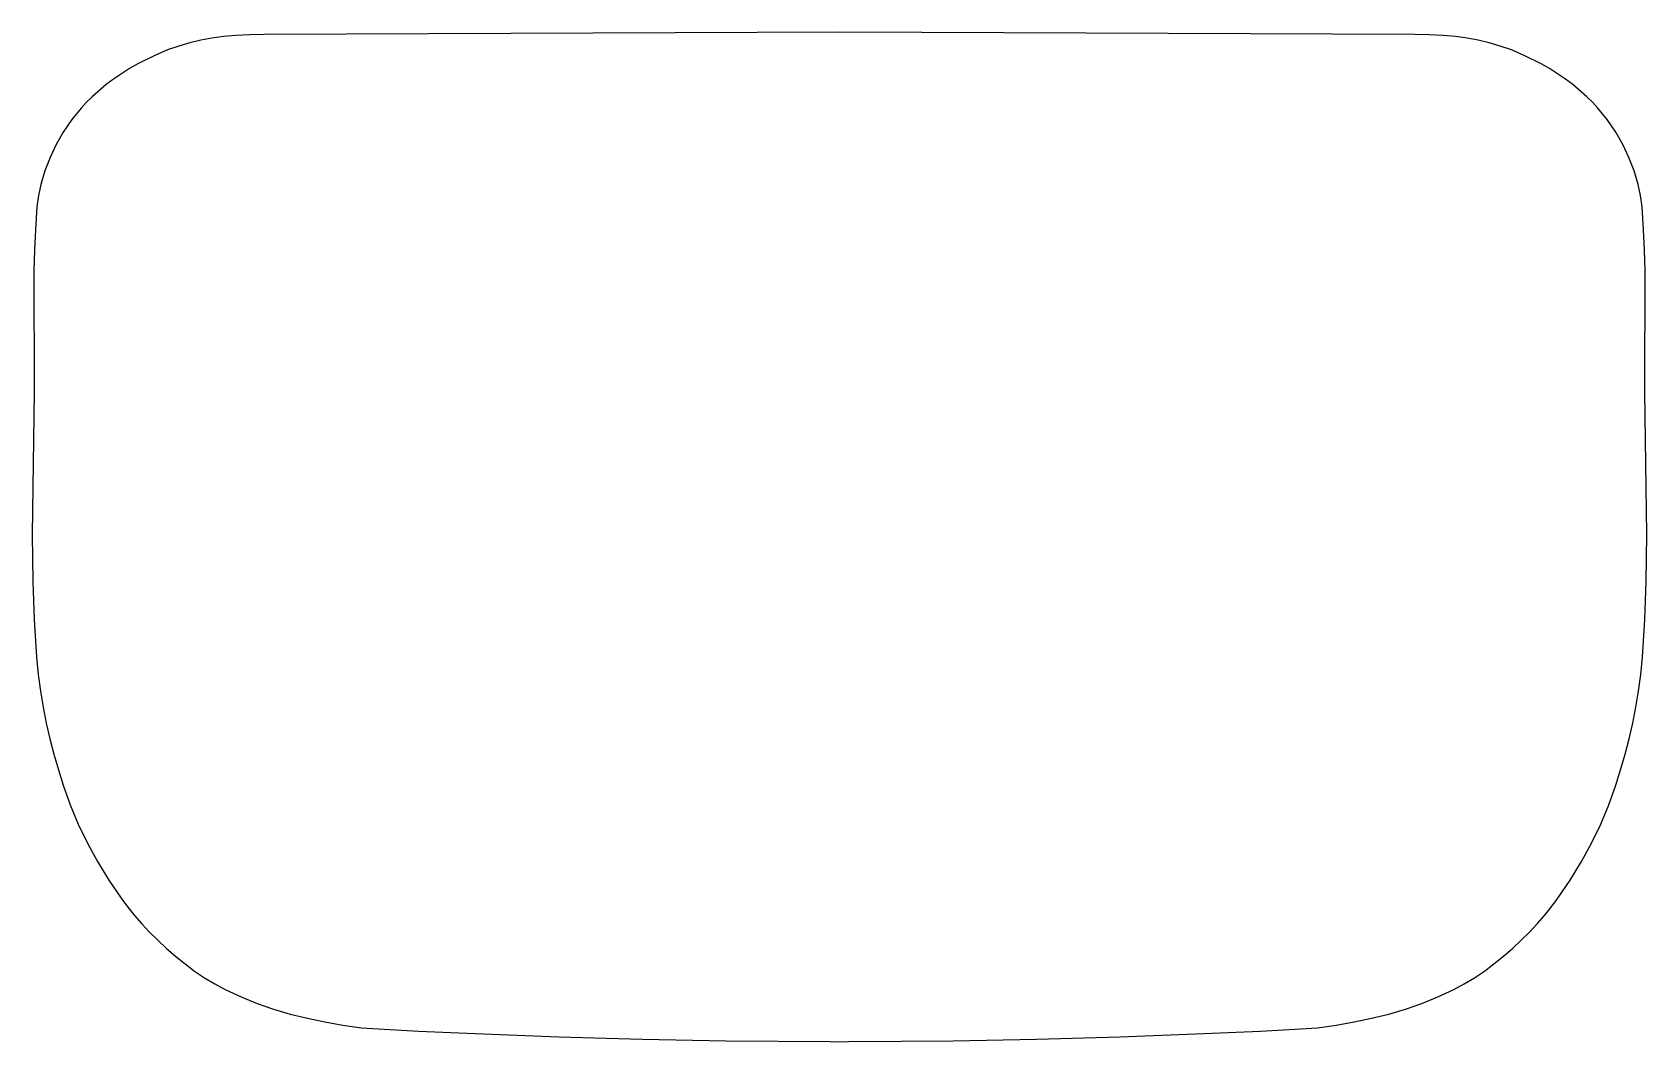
# Model space of a CAD drawing. Extents: x 0 to 190, y 0 to 119.
import ezdxf

# ---------------------------------------------------------------- set-up
doc = ezdxf.new("R2010")
doc.units = 0
doc.layers.add('NoSplineExport', color=7, linetype='CONTINUOUS')

msp = doc.modelspace()

# ---------------------------------------------------------------- linework, layer by layer
at = {"layer": 'NoSplineExport', "color": 7}
for p, q in [((19.880679, 118.028419), (18.596385, 117.721232)), ((21.19271, 118.271859), (19.880679, 118.028419)), ((22.56461, 118.457279), (21.19271, 118.271859)), ((24.028499, 118.590403), (22.56461, 118.457279)), ((25.616501, 118.67696), (24.028499, 118.590403)), ((27.36075, 118.722678), (25.616501, 118.67696)), ((95.191995, 118.969972), (27.360739, 118.722692)), ((27.360739, 118.722692), (27.36075, 118.722678)), ((163.023251, 118.722692), (95.191995, 118.969972)), ((163.02324, 118.722678), (163.023251, 118.722692)), ((164.767486, 118.67696), (163.02324, 118.722678)), ((166.355491, 118.590403), (164.767486, 118.67696)), ((167.819378, 118.457279), (166.355491, 118.590403)), ((169.191277, 118.271859), (167.819378, 118.457279)), ((170.503311, 118.028419), (169.191277, 118.271859)), ((171.787606, 117.721232), (170.503311, 118.028419)), ((14.375288, 116.216564), (12.485071, 115.254087)), ((15.982504, 116.892701), (14.375288, 116.216564)), ((17.307701, 117.344569), (15.982504, 116.892701)), ((18.596385, 117.721232), (17.307701, 117.344569)), ((173.076289, 117.344569), (171.787606, 117.721232)), ((174.401483, 116.892701), (173.076289, 117.344569)), ((176.008699, 116.216564), (174.401483, 116.892701)), ((177.898916, 115.254087), (176.008699, 116.216564)), ((11.502816, 114.691548), (10.532582, 114.088713)), ((12.485071, 115.254087), (11.502816, 114.691548)), ((178.881174, 114.691548), (177.898916, 115.254087)), ((179.851406, 114.088713), (178.881174, 114.691548)), ((8.738543, 112.803865), (7.080307, 111.375544)), ((9.601962, 113.456007), (8.738543, 112.803865)), ((10.532582, 114.088713), (9.601962, 113.456007)), ((180.782028, 113.456007), (179.851406, 114.088713)), ((181.645444, 112.803865), (180.782028, 113.456007)), ((183.303683, 111.375544), (181.645444, 112.803865)), ((6.394055, 110.702977), (5.779488, 110.039597)), ((7.080307, 111.375544), (6.394055, 110.702977)), ((183.989932, 110.702977), (183.303683, 111.375544)), ((184.604499, 110.039597), (183.989932, 110.702977)), ((4.694713, 108.684761), (3.684609, 107.19977)), ((5.779488, 110.039597), (4.694713, 108.684761)), ((185.689274, 108.684761), (184.604499, 110.039597)), ((186.699378, 107.19977), (185.689274, 108.684761)), ((3.684609, 107.19977), (2.839241, 105.746735)), ((187.544747, 105.746735), (186.699378, 107.19977)), ((2.839241, 105.746735), (2.115411, 104.223576)), ((188.268579, 104.223576), (187.544747, 105.746735)), ((2.115411, 104.223576), (1.509497, 102.6482)), ((188.87449, 102.6482), (188.268579, 104.223576)), ((1.017883, 101.038515), (0.7389, 99.722865)), ((1.509497, 102.6482), (1.017883, 101.038515)), ((189.366107, 101.038515), (188.87449, 102.6482)), ((189.645087, 99.722865), (189.366107, 101.038515)), ((0.7389, 99.722865), (0.571277, 98.384906)), ((189.81271, 98.384906), (189.645087, 99.722865)), ((0.571277, 98.384906), (0.390652, 95.687734)), ((189.993335, 95.687734), (189.81271, 98.384906)), ((0.390652, 95.687734), (0.272466, 93.294438)), ((190.111521, 93.294438), (189.993335, 95.687734)), ((0.272466, 93.294438), (0.207389, 90.899289)), ((190.176599, 90.899289), (190.111521, 93.294438)), ((0.207389, 90.899289), (0.187492, 86.105146)), ((190.196495, 86.105146), (190.176599, 90.899289)), ((0.187492, 86.105146), (0.232862, 81.308726)), ((190.151128, 81.308726), (190.196495, 86.105146)), ((0.232862, 81.308726), (0.245364, 76.513443)), ((190.138598, 76.513443), (190.151128, 81.308726)), ((0.245364, 76.513443), (0.078165, 65.375407)), ((190.305797, 65.375407), (190.138598, 76.513443)), ((0.078165, 65.375407), (0.024977, 59.806601)), ((190.358988, 59.806601), (190.305797, 65.375407)), ((0.024977, 59.806601), (0.073844, 54.238507)), ((190.310118, 54.238507), (190.358988, 59.806601)), ((0.073844, 54.238507), (0.239393, 49.783468)), ((190.144572, 49.783468), (190.310118, 54.238507)), ((0.239393, 49.783468), (0.527725, 45.333049)), ((189.856237, 45.333049), (190.144572, 49.783468)), ((0.527725, 45.333049), (0.728918, 43.306194)), ((189.655044, 43.306194), (189.856237, 45.333049)), ((0.728918, 43.306194), (0.989322, 41.342715)), ((189.394643, 41.342715), (189.655044, 43.306194)), ((0.989322, 41.342715), (1.306842, 39.431057)), ((189.07712, 39.431057), (189.394643, 41.342715)), ((1.306842, 39.431057), (1.679392, 37.559676)), ((188.704573, 37.559676), (189.07712, 39.431057)), ((1.679392, 37.559676), (2.104876, 35.717018)), ((188.279086, 35.717018), (188.704573, 37.559676)), ((2.104876, 35.717018), (2.581208, 33.891537)), ((187.802757, 33.891537), (188.279086, 35.717018)), ((2.581208, 33.891537), (3.106293, 32.071684)), ((187.277671, 32.071684), (187.802757, 33.891537)), ((3.106293, 32.071684), (3.678042, 30.245909)), ((186.70592, 30.245909), (187.277671, 32.071684)), ((3.678042, 30.245909), (4.50145, 27.924654)), ((185.882511, 27.924654), (186.70592, 30.245909)), ((4.50145, 27.924654), (5.450208, 25.647883)), ((184.933754, 25.647883), (185.882511, 27.924654)), ((5.450208, 25.647883), (6.519322, 23.425007)), ((183.864639, 23.425007), (184.933754, 25.647883)), ((6.519322, 23.425007), (7.703803, 21.265446)), ((182.680158, 21.265446), (183.864639, 23.425007)), ((7.703803, 21.265446), (9.050672, 19.062399)), ((181.333292, 19.062399), (182.680158, 21.265446)), ((9.050672, 19.062399), (10.506386, 16.924089)), ((179.877579, 16.924089), (181.333292, 19.062399)), ((10.506386, 16.924089), (11.280914, 15.88951)), ((11.280914, 15.88951), (12.089675, 14.883478)), ((178.294287, 14.883478), (179.103051, 15.88951)), ((179.103051, 15.88951), (179.877579, 16.924089)), ((12.089675, 14.883478), (12.935018, 13.910111)), ((12.935018, 13.910111), (13.819277, 12.973528)), ((176.564685, 12.973528), (177.448947, 13.910111)), ((177.448947, 13.910111), (178.294287, 14.883478)), ((13.819277, 12.973528), (14.823037, 11.983273)), ((14.823037, 11.983273), (15.859069, 11.019534)), ((174.524893, 11.019534), (175.560925, 11.983273)), ((175.560925, 11.983273), (176.564685, 12.973528)), ((15.859069, 11.019534), (16.927923, 10.089082)), ((16.927923, 10.089082), (18.030148, 9.198679)), ((172.353814, 9.198679), (173.456038, 10.089082)), ((173.456038, 10.089082), (174.524893, 11.019534)), ((18.030148, 9.198679), (19.166296, 8.355097)), ((19.166296, 8.355097), (20.336914, 7.565101)), ((170.047051, 7.565101), (171.217666, 8.355097)), ((171.217666, 8.355097), (172.353814, 9.198679)), ((20.336914, 7.565101), (21.54255, 6.835455)), ((21.54255, 6.835455), (22.783758, 6.172932)), ((22.783758, 6.172932), (24.658707, 5.300121)), ((165.725255, 5.300121), (167.600207, 6.172932)), ((167.600207, 6.172932), (168.841414, 6.835455)), ((168.841414, 6.835455), (170.047051, 7.565101)), ((24.658707, 5.300121), (26.555068, 4.533859)), ((26.555068, 4.533859), (28.48104, 3.864767)), ((28.48104, 3.864767), (30.444821, 3.283459)), ((159.939141, 3.283459), (161.902922, 3.864767)), ((161.902922, 3.864767), (163.828894, 4.533859)), ((163.828894, 4.533859), (165.725255, 5.300121)), ((30.444821, 3.283459), (32.45461, 2.780551)), ((32.45461, 2.780551), (34.518606, 2.346656)), ((34.518606, 2.346656), (36.645009, 1.97239)), ((36.645009, 1.97239), (38.842019, 1.648371)), ((151.541946, 1.648371), (153.738953, 1.97239)), ((153.738953, 1.97239), (155.865356, 2.346656)), ((155.865356, 2.346656), (157.929351, 2.780551)), ((157.929351, 2.780551), (159.939141, 3.283459)), ((38.842019, 1.648371), (45.546549, 1.276882)), ((45.546549, 1.276882), (52.254491, 0.975579)), ((52.254491, 0.975579), (62.102071, 0.589902)), ((62.102071, 0.589902), (71.952922, 0.308419)), ((71.952922, 0.308419), (81.800093, 0.140314)), ((81.800093, 0.140314), (94.105332, 0.028833)), ((94.105332, 0.028833), (95.191981, 0.024995)), ((95.191981, 0.024995), (96.278629, 0.028833)), ((96.278629, 0.028833), (108.583868, 0.140314)), ((108.583868, 0.140314), (118.431039, 0.308419)), ((118.431039, 0.308419), (128.28189, 0.589902)), ((128.28189, 0.589902), (138.12947, 0.975579)), ((138.12947, 0.975579), (144.837415, 1.276882)), ((144.837415, 1.276882), (151.541946, 1.648371))]:
    msp.add_line(p, q, dxfattribs=at)

doc.saveas('drawing.dxf')
